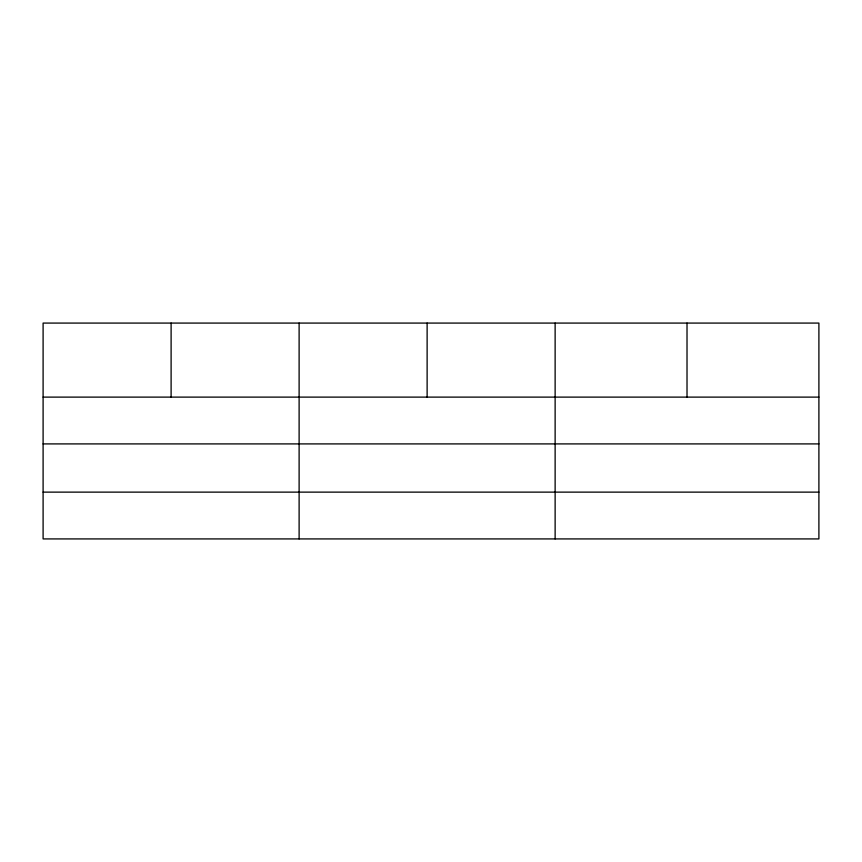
<?xml version="1.0" encoding="UTF-8"?>
<svg xmlns="http://www.w3.org/2000/svg" width="862" height="862" viewBox="0 0 862 862"><rect width="100%" height="100%" fill="white"/><g stroke="black" fill="none" stroke-linecap="round" stroke-linejoin="round"><path stroke-width="1.29" d="M818.9 443.908L818.9 323.078L43.1 323.078L43.1 538.922L818.9 538.922L818.9 443.908L43.1 443.908M43.1 397.113L818.9 397.113M43.1 492.127L818.9 492.127M687.014 323.078L687.014 397.113M555.128 323.078L555.128 538.922M427.121 323.078L427.121 397.113M299.114 323.078L299.114 538.922M171.107 323.078L171.107 397.113"/></g></svg>
